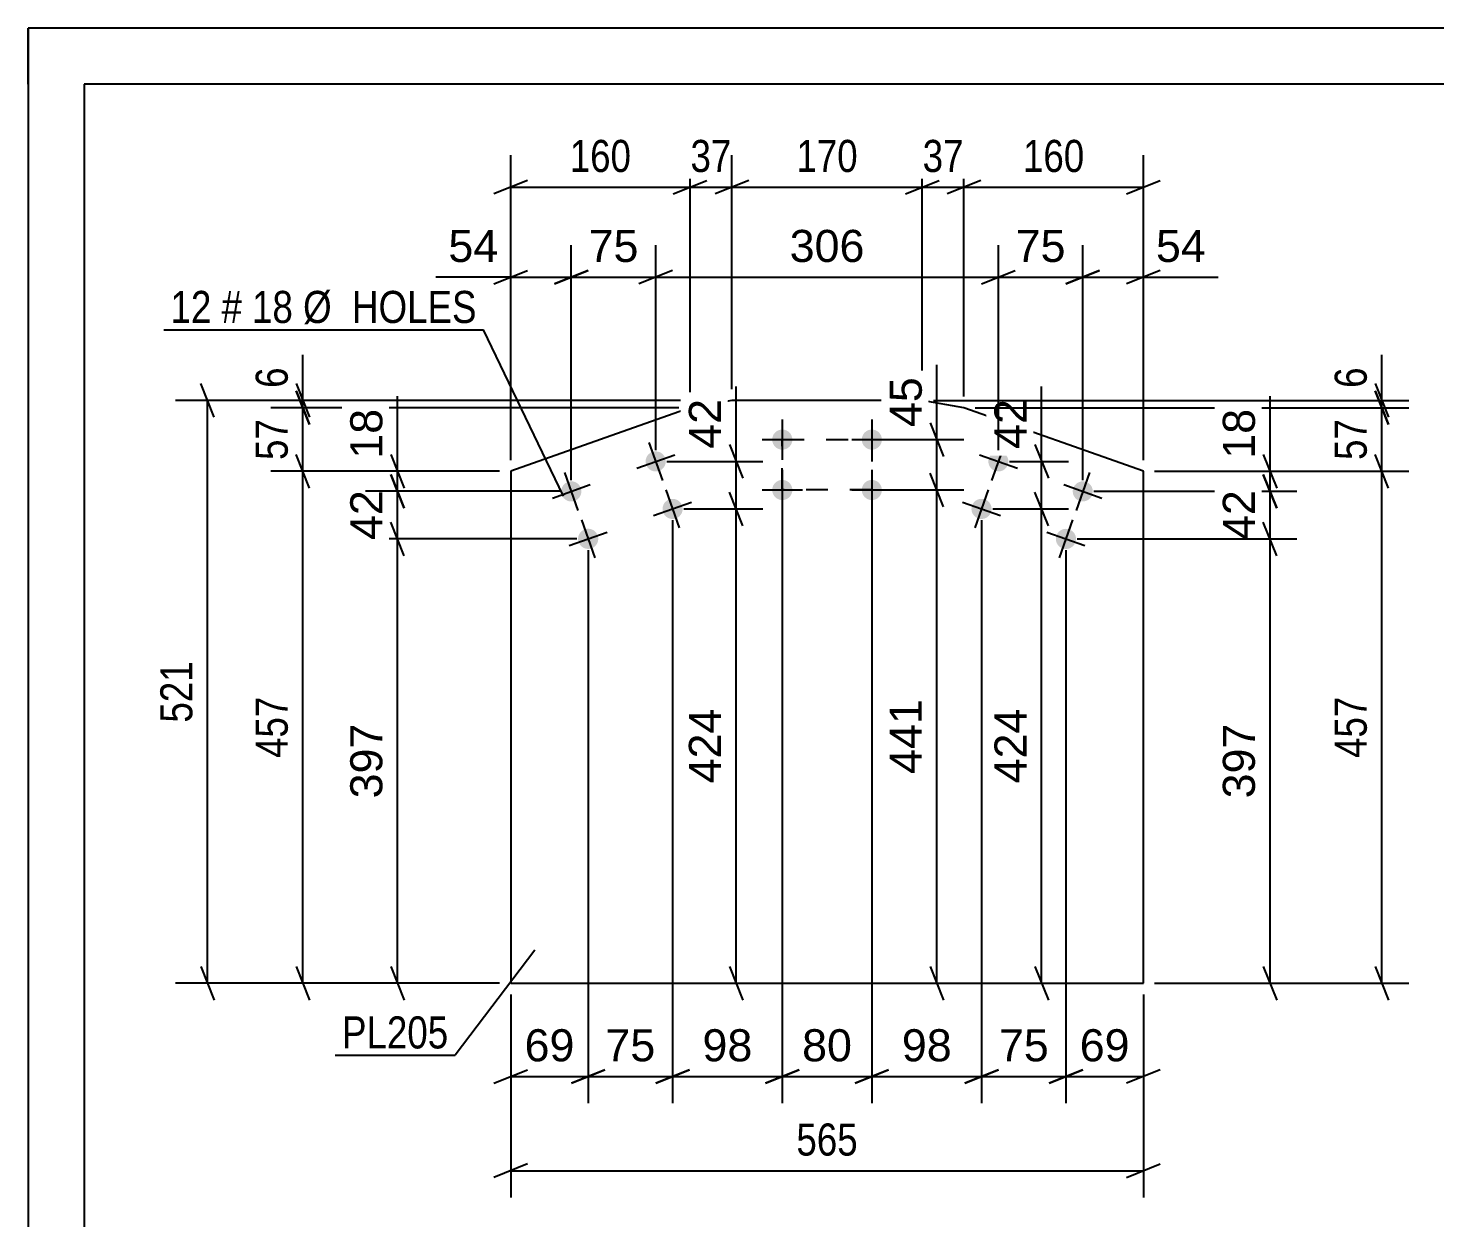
# Model space of a CAD drawing. Header units: millimetres. Extents: x 0 to 420, y 0 to 297.
# Drawn here: x 0 to 125.7, y 190.7 to 297 of the extents above; entities that cross this region are included whole.
import ezdxf

# ---------------------------------------------------------------- set-up
doc = ezdxf.new("R2010")
doc.units = ezdxf.units.MM
doc.linetypes.add('DXK_LINE_DOT2', pattern=[3.9198, 1.9599, -1.9599])
doc.styles.add('Arial', font='ARIAL.TTF', dxfattribs={"height": 0.2})
doc.styles.add('Arial Narrow', font='ARIALN.TTF', dxfattribs={"height": 0.2})

# ---------------------------------------------------------------- blocks, each defined once
blk = doc.blocks.new('Unknown-122573175-1113')
at = {"color": 5, "linetype": 'Continuous'}
for p, q in [((420, 297), (0, 297)), ((0, 297), (0, 0)), ((0, 292), (0, 297)), ((415, 292), (5, 292)), ((5, 292), (5, 5))]:
    blk.add_line(p, q, dxfattribs=at)
blk = doc.blocks.new('Part-122573175-3047 - 3031')
at = {"color": 2, "linetype": 'Continuous'}
for p, q in [((59.13, 263.09), (43.11, 257.41)), ((62.87, 263.74), (59.13, 263.09)), ((79.87, 263.74), (62.87, 263.74)), ((83.6, 263.09), (79.87, 263.74)), ((99.63, 257.41), (83.6, 263.09)), ((43.11, 257.41), (43.11, 211.67)), ((99.63, 211.67), (99.63, 257.41)), ((43.11, 211.67), (99.63, 211.67))]:
    blk.add_line(p, q, dxfattribs=at)
blk = doc.blocks.new('Bolt-122573175-3052 - 3031')
at = {"linetype": 'Continuous'}
for points in [[(87.52, 257.99, -1), (85.83, 258.59, -1)], [(95.06, 255.31, -1), (93.37, 255.92, -1)], [(86.02, 253.75, -1), (84.32, 254.35, -1)], [(93.56, 251.07, -1), (91.86, 251.67, -1)]]:
    blk.add_hatch(color=1, dxfattribs=at).paths.add_polyline_path(points)
at = {"color": 1, "linetype": 'Continuous'}
for p, q in [((84.98, 258.89), (88.37, 257.69)), ((87.28, 259.99), (86.07, 256.59)), ((94.82, 257.31), (93.61, 253.92)), ((85.77, 255.75), (84.57, 252.35)), ((92.52, 256.22), (95.91, 255.01)), ((83.47, 254.65), (86.87, 253.45)), ((93.31, 253.07), (92.11, 249.68)), ((91.01, 251.98), (94.41, 250.77))]:
    blk.add_line(p, q, dxfattribs=at)
blk = doc.blocks.new('Bolt-122573175-3057 - 3031')
at = {"linetype": 'Continuous'}
for points in [[(68.27, 260.24, -1), (66.47, 260.24, -1)], [(76.27, 260.24, -1), (74.47, 260.24, -1)], [(68.27, 255.74, -1), (66.47, 255.74, -1)], [(76.27, 255.74, -1), (74.47, 255.74, -1)]]:
    blk.add_hatch(color=1, dxfattribs=at).paths.add_polyline_path(points)
at = {"color": 1, "linetype": 'Continuous'}
for p, q in [((67.37, 262.04), (67.37, 258.44)), ((75.37, 262.04), (75.37, 258.44)), ((65.57, 260.24), (69.17, 260.24)), ((73.57, 260.24), (77.17, 260.24)), ((67.37, 257.54), (67.37, 253.94)), ((75.37, 257.54), (75.37, 253.94)), ((65.57, 255.74), (69.17, 255.74)), ((73.57, 255.74), (77.17, 255.74))]:
    blk.add_line(p, q, dxfattribs=at)
blk = doc.blocks.new('Bolt-122573175-3062 - 3031')
at = {"linetype": 'Continuous'}
for points in [[(56.91, 258.59, -1), (55.21, 257.99, -1)], [(49.37, 255.92, -1), (47.67, 255.31, -1)], [(58.42, 254.35, -1), (56.72, 253.75, -1)], [(50.88, 251.68, -1), (49.18, 251.07, -1)]]:
    blk.add_hatch(color=1, dxfattribs=at).paths.add_polyline_path(points)
at = {"color": 1, "linetype": 'Continuous'}
for p, q in [((54.37, 257.69), (57.76, 258.89)), ((55.46, 259.99), (56.66, 256.59)), ((47.92, 257.31), (49.12, 253.92)), ((46.83, 255.01), (50.22, 256.22)), ((56.97, 255.75), (58.17, 252.35)), ((55.87, 253.45), (59.26, 254.65)), ((49.43, 253.07), (50.63, 249.68)), ((48.33, 250.77), (51.72, 251.98))]:
    blk.add_line(p, q, dxfattribs=at)
blk = doc.blocks.new('Rectangle-122573175-3387 - 3031')
at = {"color": 1, "linetype": 'DXK_LINE_DOT2'}
blk.add_lwpolyline([(67.37, 260.24), (75.37, 260.24), (75.37, 255.74), (67.37, 255.74), (67.37, 260.24)], close=True, dxfattribs=at)
blk = doc.blocks.new('Rectangle-122573175-3397 - 3031')
at = {"color": 1, "linetype": 'DXK_LINE_DOT2'}
blk.add_lwpolyline([(67.37, 260.24), (75.37, 260.24), (75.37, 255.74), (67.37, 255.74), (67.37, 260.24)], close=True, dxfattribs=at)
blk = doc.blocks.new('StraightDimension-122573175-3106 - 3031')
at = {"color": 7, "linetype": 'Continuous'}
for p, q in [((83.6, 264.09), (83.6, 285.65)), ((99.63, 258.41), (99.63, 285.65)), ((85.1, 283.4), (82.1, 282.2)), ((83.6, 282.8), (99.63, 282.8)), ((98.13, 282.2), (101.13, 283.4))]:
    blk.add_line(p, q, dxfattribs=at)
at = {"color": 0}
blk.add_wipeout([(94.96, 283.55), (94.96, 287.75), (88.27, 287.75), (88.27, 283.55)], dxfattribs=at)
at = {"color": 3, "style": 'Arial Narrow'}
blk.add_text('160', height=2.863, dxfattribs=at).set_placement((88.87, 284.15))
blk = doc.blocks.new('StraightDimension-122573175-3231 - 3031')
at = {"color": 7, "linetype": 'Continuous'}
for p, q in [((48.52, 256.62), (48.52, 277.61)), ((56.06, 259.29), (56.06, 277.61)), ((47.02, 274.16), (50.02, 275.36)), ((57.56, 275.36), (54.56, 274.16)), ((48.52, 274.76), (56.06, 274.76))]:
    blk.add_line(p, q, dxfattribs=at)
at = {"color": 0}
blk.add_wipeout([(55.12, 275.51), (55.12, 279.71), (49.47, 279.71), (49.47, 275.51)], dxfattribs=at)
at = {"color": 3, "style": 'Arial'}
blk.add_text('75', height=2.865, dxfattribs=at).set_placement((50.07, 276.11))
blk = doc.blocks.new('StraightDimension-122573175-3064 - 3031')
at = {"color": 7, "linetype": 'Continuous'}
for p, q in [((43.11, 258.41), (43.11, 285.65)), ((59.13, 264.09), (59.13, 285.65)), ((44.61, 283.4), (41.61, 282.2)), ((43.11, 282.8), (59.13, 282.8)), ((57.63, 282.2), (60.63, 283.4))]:
    blk.add_line(p, q, dxfattribs=at)
at = {"color": 0}
blk.add_wipeout([(54.46, 283.55), (54.46, 287.75), (47.78, 287.75), (47.78, 283.55)], dxfattribs=at)
at = {"color": 3, "style": 'Arial Narrow'}
blk.add_text('160', height=2.863, dxfattribs=at).set_placement((48.38, 284.15))
blk = doc.blocks.new('StraightDimension-122573175-3076 - 3031')
at = {"color": 7, "linetype": 'Continuous'}
for p, q in [((59.13, 264.09), (59.13, 285.65)), ((62.87, 264.74), (62.87, 285.65)), ((57.63, 282.2), (60.63, 283.4)), ((59.13, 282.8), (62.87, 282.8)), ((64.37, 283.4), (61.37, 282.2))]:
    blk.add_line(p, q, dxfattribs=at)
at = {"color": 0}
blk.add_wipeout([(63.43, 283.55), (63.43, 287.75), (58.57, 287.75), (58.57, 283.55)], dxfattribs=at)
at = {"color": 3, "style": 'Arial Narrow'}
blk.add_text('37', height=2.863, dxfattribs=at).set_placement((59.17, 284.15))
blk = doc.blocks.new('StraightDimension-122573175-3278 - 3031')
at = {"color": 7, "linetype": 'Continuous'}
for p, q in [((57.57, 253.05), (57.57, 200.95)), ((50.03, 250.37), (50.03, 200.95)), ((48.53, 202.75), (51.53, 203.95)), ((59.07, 203.95), (56.07, 202.75)), ((50.03, 203.35), (57.57, 203.35))]:
    blk.add_line(p, q, dxfattribs=at)
at = {"color": 0}
blk.add_wipeout([(56.62, 204.1), (56.62, 208.3), (50.97, 208.3), (50.97, 204.1)], dxfattribs=at)
at = {"color": 3, "style": 'Arial'}
blk.add_text('75', height=2.865, dxfattribs=at).set_placement((51.57, 204.7))
blk = doc.blocks.new('StraightDimension-122573175-3214 - 3031')
at = {"color": 7, "linetype": 'Continuous'}
for p, q in [((16.62, 262.24), (15.42, 265.24)), ((61.87, 263.74), (13.17, 263.74)), ((16.02, 211.67), (16.02, 263.74)), ((15.42, 213.17), (16.62, 210.17)), ((42.11, 211.67), (13.17, 211.67))]:
    blk.add_line(p, q, dxfattribs=at)
at = {"color": 0}
blk.add_wipeout([(15.27, 241.05), (11.07, 241.05), (11.07, 234.36), (15.27, 234.36)], dxfattribs=at)
at = {"color": 3, "style": 'Arial Narrow'}
blk.add_text('521', height=2.863, rotation=90.0002, dxfattribs=at).set_placement((14.67, 234.96))
blk = doc.blocks.new('StraightDimension-122573175-3086 - 3031')
at = {"color": 7, "linetype": 'Continuous'}
for p, q in [((62.87, 264.74), (62.87, 285.65)), ((79.87, 264.74), (79.87, 285.65)), ((64.37, 283.4), (61.37, 282.2)), ((62.87, 282.8), (79.87, 282.8)), ((78.37, 282.2), (81.37, 283.4))]:
    blk.add_line(p, q, dxfattribs=at)
at = {"color": 0}
blk.add_wipeout([(74.71, 283.55), (74.71, 287.75), (68.03, 287.75), (68.03, 283.55)], dxfattribs=at)
at = {"color": 3, "style": 'Arial Narrow'}
blk.add_text('170', height=2.863, dxfattribs=at).set_placement((68.63, 284.15))
blk = doc.blocks.new('StraightDimension-122573175-3367 - 3031')
at = {"color": 7, "linetype": 'Continuous'}
for p, q in [((90.54, 258.29), (90.54, 264.99)), ((90.54, 258.29), (90.54, 264.99)), ((89.94, 259.79), (91.14, 256.79)), ((87.67, 258.29), (92.94, 258.29)), ((90.54, 254.05), (90.54, 258.29)), ((91.14, 252.55), (89.94, 255.55)), ((86.17, 254.05), (92.94, 254.05))]:
    blk.add_line(p, q, dxfattribs=at)
at = {"color": 0}
blk.add_wipeout([(89.79, 264.46), (85.59, 264.46), (85.59, 258.81), (89.79, 258.81)], dxfattribs=at)
at = {"color": 3, "style": 'Arial'}
blk.add_text('42', height=2.865, rotation=90.0002, dxfattribs=at).set_placement((89.19, 259.41))
blk = doc.blocks.new('StraightDimension-122573175-3096 - 3031')
at = {"color": 7, "linetype": 'Continuous'}
for p, q in [((79.87, 264.74), (79.87, 285.65)), ((83.6, 264.09), (83.6, 285.65)), ((78.37, 282.2), (81.37, 283.4)), ((79.87, 282.8), (83.6, 282.8)), ((85.1, 283.4), (82.1, 282.2))]:
    blk.add_line(p, q, dxfattribs=at)
at = {"color": 0}
blk.add_wipeout([(84.16, 283.55), (84.16, 287.75), (79.31, 287.75), (79.31, 283.55)], dxfattribs=at)
at = {"color": 3, "style": 'Arial Narrow'}
blk.add_text('37', height=2.863, dxfattribs=at).set_placement((79.91, 284.15))
blk = doc.blocks.new('StraightDimension-122573175-3117 - 3031')
at = {"color": 7, "linetype": 'Continuous'}
for p, q in [((43.11, 210.67), (43.11, 192.53)), ((99.63, 210.67), (99.63, 192.53)), ((44.61, 195.53), (41.61, 194.33)), ((43.11, 194.93), (99.63, 194.93)), ((98.13, 194.33), (101.13, 195.53))]:
    blk.add_line(p, q, dxfattribs=at)
at = {"color": 0}
blk.add_wipeout([(74.71, 195.68), (74.71, 199.88), (68.03, 199.88), (68.03, 195.68)], dxfattribs=at)
at = {"color": 3, "style": 'Arial Narrow'}
blk.add_text('565', height=2.863, dxfattribs=at).set_placement((68.63, 196.28))
blk = doc.blocks.new('StraightDimension-122573175-3122 - 3031')
at = {"color": 7, "linetype": 'Continuous'}
for p, q in [((120.33, 264.59), (121.53, 261.59)), ((84.6, 263.09), (123.33, 263.09)), ((120.93, 257.41), (120.93, 263.09)), ((121.53, 255.91), (120.33, 258.91)), ((100.63, 257.41), (123.33, 257.41))]:
    blk.add_line(p, q, dxfattribs=at)
at = {"color": 0}
blk.add_wipeout([(120.18, 262.68), (115.98, 262.68), (115.98, 257.82), (120.18, 257.82)], dxfattribs=at)
at = {"color": 3, "style": 'Arial Narrow'}
blk.add_text('57', height=2.863, rotation=90.0002, dxfattribs=at).set_placement((119.58, 258.42))
blk = doc.blocks.new('StraightDimension-122573175-3130 - 3031')
at = {"color": 7, "linetype": 'Continuous'}
for p, q in [((120.93, 263.74), (120.93, 267.81)), ((120.93, 263.74), (120.93, 267.81)), ((120.33, 265.24), (121.53, 262.24)), ((121.53, 261.59), (120.33, 264.59)), ((80.87, 263.74), (123.33, 263.74)), ((84.6, 263.09), (123.33, 263.09)), ((120.93, 263.09), (120.93, 263.74))]:
    blk.add_line(p, q, dxfattribs=at)
at = {"color": 0}
blk.add_wipeout([(120.18, 267.29), (115.98, 267.29), (115.98, 264.26), (120.18, 264.26)], dxfattribs=at)
at = {"color": 3, "style": 'Arial Narrow'}
blk.add_text('6', height=2.86, rotation=90.0002, dxfattribs=at).set_placement((119.58, 264.86))
blk = doc.blocks.new('StraightDimension-122573175-3138 - 3031')
at = {"color": 7, "linetype": 'Continuous'}
for p, q in [((121.53, 255.91), (120.33, 258.91)), ((100.63, 257.41), (123.33, 257.41)), ((120.93, 211.67), (120.93, 257.41)), ((120.33, 213.17), (121.53, 210.17)), ((100.63, 211.67), (123.33, 211.67))]:
    blk.add_line(p, q, dxfattribs=at)
at = {"color": 0}
blk.add_wipeout([(120.18, 237.88), (115.98, 237.88), (115.98, 231.2), (120.18, 231.2)], dxfattribs=at)
at = {"color": 3, "style": 'Arial Narrow'}
blk.add_text('457', height=2.863, rotation=90.0002, dxfattribs=at).set_placement((119.58, 231.8))
blk = doc.blocks.new('StraightDimension-122573175-3145 - 3031')
at = {"color": 7, "linetype": 'Continuous'}
for p, q in [((25.14, 255.91), (23.94, 258.91)), ((42.11, 257.41), (21.69, 257.41)), ((24.54, 211.67), (24.54, 257.41)), ((23.94, 213.17), (25.14, 210.17)), ((42.11, 211.67), (21.69, 211.67))]:
    blk.add_line(p, q, dxfattribs=at)
at = {"color": 0}
blk.add_wipeout([(23.79, 237.88), (19.59, 237.88), (19.59, 231.2), (23.79, 231.2)], dxfattribs=at)
at = {"color": 3, "style": 'Arial Narrow'}
blk.add_text('457', height=2.863, rotation=90.0002, dxfattribs=at).set_placement((23.19, 231.8))
blk = doc.blocks.new('StraightDimension-122573175-3151 - 3031')
at = {"color": 7, "linetype": 'Continuous'}
for p, q in [((23.94, 264.59), (25.14, 261.59)), ((58.13, 263.09), (21.69, 263.09)), ((24.54, 257.41), (24.54, 263.09)), ((25.14, 255.91), (23.94, 258.91)), ((42.11, 257.41), (21.69, 257.41))]:
    blk.add_line(p, q, dxfattribs=at)
at = {"color": 0}
blk.add_wipeout([(23.79, 262.68), (19.59, 262.68), (19.59, 257.82), (23.79, 257.82)], dxfattribs=at)
at = {"color": 3, "style": 'Arial Narrow'}
blk.add_text('57', height=2.863, rotation=90.0002, dxfattribs=at).set_placement((23.19, 258.42))
blk = doc.blocks.new('StraightDimension-122573175-3159 - 3031')
at = {"color": 7, "linetype": 'Continuous'}
for p, q in [((24.54, 263.74), (24.54, 267.81)), ((24.54, 263.74), (24.54, 267.81)), ((23.94, 265.24), (25.14, 262.24)), ((25.14, 261.59), (23.94, 264.59)), ((61.87, 263.74), (21.69, 263.74)), ((58.13, 263.09), (21.69, 263.09)), ((24.54, 263.09), (24.54, 263.74))]:
    blk.add_line(p, q, dxfattribs=at)
at = {"color": 0}
blk.add_wipeout([(23.79, 267.29), (19.59, 267.29), (19.59, 264.26), (23.79, 264.26)], dxfattribs=at)
at = {"color": 3, "style": 'Arial Narrow'}
blk.add_text('6', height=2.86, rotation=90.0002, dxfattribs=at).set_placement((23.19, 264.86))
blk = doc.blocks.new('StraightDimension-122573175-3168 - 3031')
at = {"color": 7, "linetype": 'Continuous'}
for p, q in [((33.59, 249.87), (32.39, 252.87)), ((49.03, 251.37), (30.14, 251.37)), ((32.99, 211.67), (32.99, 251.37)), ((32.39, 213.17), (33.59, 210.17)), ((42.11, 211.67), (30.14, 211.67))]:
    blk.add_line(p, q, dxfattribs=at)
at = {"color": 0}
blk.add_wipeout([(32.24, 235.46), (28.04, 235.46), (28.04, 227.59), (32.24, 227.59)], dxfattribs=at)
at = {"color": 3, "style": 'Arial'}
blk.add_text('397', height=2.865, rotation=90.0002, dxfattribs=at).set_placement((31.64, 228.19))
blk = doc.blocks.new('StraightDimension-122573175-3302 - 3031')
at = {"color": 7, "linetype": 'Continuous'}
for p, q in [((75.37, 254.74), (75.37, 200.95)), ((85.17, 253.05), (85.17, 200.95)), ((73.87, 202.75), (76.87, 203.95)), ((86.67, 203.95), (83.67, 202.75)), ((75.37, 203.35), (85.17, 203.35))]:
    blk.add_line(p, q, dxfattribs=at)
at = {"color": 0}
blk.add_wipeout([(83.09, 204.1), (83.09, 208.3), (77.45, 208.3), (77.45, 204.1)], dxfattribs=at)
at = {"color": 3, "style": 'Arial'}
blk.add_text('98', height=2.865, dxfattribs=at).set_placement((78.05, 204.7))
blk = doc.blocks.new('StraightDimension-122573175-3174 - 3031')
at = {"color": 7, "linetype": 'Continuous'}
for p, q in [((32.39, 257.12), (33.59, 254.12)), ((47.52, 255.62), (30.14, 255.62)), ((32.99, 251.37), (32.99, 255.62)), ((33.59, 249.87), (32.39, 252.87)), ((49.03, 251.37), (30.14, 251.37))]:
    blk.add_line(p, q, dxfattribs=at)
at = {"color": 0}
blk.add_wipeout([(32.24, 256.32), (28.04, 256.32), (28.04, 250.67), (32.24, 250.67)], dxfattribs=at)
at = {"color": 3, "style": 'Arial'}
blk.add_text('42', height=2.865, rotation=90.0002, dxfattribs=at).set_placement((31.64, 251.27))
blk = doc.blocks.new('StraightDimension-122573175-3310 - 3031')
at = {"color": 7, "linetype": 'Continuous'}
for p, q in [((85.17, 253.05), (85.17, 200.95)), ((92.71, 250.37), (92.71, 200.95)), ((83.67, 202.75), (86.67, 203.95)), ((94.21, 203.95), (91.21, 202.75)), ((85.17, 203.35), (92.71, 203.35))]:
    blk.add_line(p, q, dxfattribs=at)
at = {"color": 0}
blk.add_wipeout([(91.76, 204.1), (91.76, 208.3), (86.12, 208.3), (86.12, 204.1)], dxfattribs=at)
at = {"color": 3, "style": 'Arial'}
blk.add_text('75', height=2.865, dxfattribs=at).set_placement((86.72, 204.7))
blk = doc.blocks.new('StraightDimension-122573175-3182 - 3031')
at = {"color": 7, "linetype": 'Continuous'}
for p, q in [((32.99, 257.41), (32.99, 264.11)), ((32.99, 257.41), (32.99, 264.11)), ((32.39, 258.91), (33.59, 255.91)), ((42.11, 257.41), (30.14, 257.41)), ((33.59, 254.12), (32.39, 257.12)), ((32.99, 255.62), (32.99, 257.41)), ((47.52, 255.62), (30.14, 255.62))]:
    blk.add_line(p, q, dxfattribs=at)
at = {"color": 0}
blk.add_wipeout([(32.24, 263.58), (28.04, 263.58), (28.04, 257.93), (32.24, 257.93)], dxfattribs=at)
at = {"color": 3, "style": 'Arial'}
blk.add_text('18', height=2.865, rotation=90.0002, dxfattribs=at).set_placement((31.64, 258.53))
blk = doc.blocks.new('StraightDimension-122573175-3191 - 3031')
at = {"color": 7, "linetype": 'Continuous'}
for p, q in [((110.94, 257.41), (110.94, 264.11)), ((110.94, 257.41), (110.94, 264.11)), ((110.34, 258.91), (111.54, 255.91)), ((100.63, 257.41), (113.34, 257.41)), ((111.54, 254.12), (110.34, 257.12)), ((110.94, 255.62), (110.94, 257.41)), ((95.21, 255.62), (113.34, 255.62))]:
    blk.add_line(p, q, dxfattribs=at)
at = {"color": 0}
blk.add_wipeout([(110.19, 263.58), (105.99, 263.58), (105.99, 257.93), (110.19, 257.93)], dxfattribs=at)
at = {"color": 3, "style": 'Arial'}
blk.add_text('18', height=2.865, rotation=90.0002, dxfattribs=at).set_placement((109.59, 258.53))
blk = doc.blocks.new('StraightDimension-122573175-3199 - 3031')
at = {"color": 7, "linetype": 'Continuous'}
for p, q in [((110.34, 257.12), (111.54, 254.12)), ((95.21, 255.62), (113.34, 255.62)), ((110.94, 251.37), (110.94, 255.62)), ((111.54, 249.87), (110.34, 252.87)), ((93.71, 251.37), (113.34, 251.37))]:
    blk.add_line(p, q, dxfattribs=at)
at = {"color": 0}
blk.add_wipeout([(110.19, 256.32), (105.99, 256.32), (105.99, 250.67), (110.19, 250.67)], dxfattribs=at)
at = {"color": 3, "style": 'Arial'}
blk.add_text('42', height=2.865, rotation=90.0002, dxfattribs=at).set_placement((109.59, 251.27))
blk = doc.blocks.new('StraightDimension-122573175-3207 - 3031')
at = {"color": 7, "linetype": 'Continuous'}
for p, q in [((111.54, 249.87), (110.34, 252.87)), ((93.71, 251.37), (113.34, 251.37)), ((110.94, 211.67), (110.94, 251.37)), ((110.34, 213.17), (111.54, 210.17)), ((100.63, 211.67), (113.34, 211.67))]:
    blk.add_line(p, q, dxfattribs=at)
at = {"color": 0}
blk.add_wipeout([(110.19, 235.46), (105.99, 235.46), (105.99, 227.59), (110.19, 227.59)], dxfattribs=at)
at = {"color": 3, "style": 'Arial'}
blk.add_text('397', height=2.865, rotation=90.0002, dxfattribs=at).set_placement((109.59, 228.19))
blk = doc.blocks.new('StraightDimension-122573175-3221 - 3031')
at = {"color": 7, "linetype": 'Continuous'}
for p, q in [((43.11, 258.41), (43.11, 277.61)), ((48.52, 256.62), (48.52, 277.61)), ((41.61, 274.16), (44.61, 275.36)), ((50.02, 275.36), (47.02, 274.16)), ((43.11, 274.76), (36.41, 274.76)), ((43.11, 274.76), (36.41, 274.76)), ((43.11, 274.76), (48.52, 274.76))]:
    blk.add_line(p, q, dxfattribs=at)
at = {"color": 0}
blk.add_wipeout([(42.59, 275.51), (42.59, 279.71), (36.94, 279.71), (36.94, 275.51)], dxfattribs=at)
at = {"color": 3, "style": 'Arial'}
blk.add_text('54', height=2.865, dxfattribs=at).set_placement((37.54, 276.11))
blk = doc.blocks.new('StraightDimension-122573175-3241 - 3031')
at = {"color": 7, "linetype": 'Continuous'}
for p, q in [((56.06, 259.29), (56.06, 277.61)), ((86.67, 259.29), (86.67, 277.61)), ((57.56, 275.36), (54.56, 274.16)), ((85.17, 274.16), (88.17, 275.36)), ((56.06, 274.76), (86.67, 274.76))]:
    blk.add_line(p, q, dxfattribs=at)
at = {"color": 0}
blk.add_wipeout([(75.3, 275.51), (75.3, 279.71), (67.43, 279.71), (67.43, 275.51)], dxfattribs=at)
at = {"color": 3, "style": 'Arial'}
blk.add_text('306', height=2.865, dxfattribs=at).set_placement((68.03, 276.11))
blk = doc.blocks.new('StraightDimension-122573175-3251 - 3031')
at = {"color": 7, "linetype": 'Continuous'}
for p, q in [((86.67, 259.29), (86.67, 277.61)), ((94.21, 256.62), (94.21, 277.61)), ((85.17, 274.16), (88.17, 275.36)), ((95.71, 275.36), (92.71, 274.16)), ((86.67, 274.76), (94.21, 274.76))]:
    blk.add_line(p, q, dxfattribs=at)
at = {"color": 0}
blk.add_wipeout([(93.27, 275.51), (93.27, 279.71), (87.62, 279.71), (87.62, 275.51)], dxfattribs=at)
at = {"color": 3, "style": 'Arial'}
blk.add_text('75', height=2.865, dxfattribs=at).set_placement((88.22, 276.11))
blk = doc.blocks.new('StraightDimension-122573175-3325 - 3031')
at = {"color": 7, "linetype": 'Continuous'}
for p, q in [((63.84, 252.55), (62.64, 255.55)), ((58.57, 254.05), (65.64, 254.05)), ((63.24, 211.67), (63.24, 254.05)), ((62.64, 213.17), (63.84, 210.17)), ((58.57, 211.67), (65.64, 211.67))]:
    blk.add_line(p, q, dxfattribs=at)
at = {"color": 0}
blk.add_wipeout([(62.49, 236.8), (58.29, 236.8), (58.29, 228.93), (62.49, 228.93)], dxfattribs=at)
at = {"color": 3, "style": 'Arial'}
blk.add_text('424', height=2.865, rotation=90.0002, dxfattribs=at).set_placement((61.89, 229.53))
blk = doc.blocks.new('StraightDimension-122573175-3261 - 3031')
at = {"color": 7, "linetype": 'Continuous'}
for p, q in [((94.21, 256.62), (94.21, 277.61)), ((99.63, 258.41), (99.63, 277.61)), ((92.71, 274.16), (95.71, 275.36)), ((101.13, 275.36), (98.13, 274.16)), ((94.21, 274.76), (99.63, 274.76)), ((99.63, 274.76), (106.32, 274.76)), ((99.63, 274.76), (106.32, 274.76))]:
    blk.add_line(p, q, dxfattribs=at)
at = {"color": 0}
blk.add_wipeout([(105.8, 275.51), (105.8, 279.71), (100.15, 279.71), (100.15, 275.51)], dxfattribs=at)
at = {"color": 3, "style": 'Arial'}
blk.add_text('54', height=2.865, dxfattribs=at).set_placement((100.75, 276.11))
blk = doc.blocks.new('StraightDimension-122573175-3272 - 3031')
at = {"color": 7, "linetype": 'Continuous'}
for p, q in [((50.03, 250.37), (50.03, 200.95)), ((43.11, 210.67), (43.11, 200.95)), ((41.61, 202.75), (44.61, 203.95)), ((51.53, 203.95), (48.53, 202.75)), ((43.11, 203.35), (50.03, 203.35))]:
    blk.add_line(p, q, dxfattribs=at)
at = {"color": 0}
blk.add_wipeout([(49.39, 204.1), (49.39, 208.3), (43.75, 208.3), (43.75, 204.1)], dxfattribs=at)
at = {"color": 3, "style": 'Arial'}
blk.add_text('69', height=2.865, dxfattribs=at).set_placement((44.35, 204.7))
blk = doc.blocks.new('StraightDimension-122573175-3286 - 3031')
at = {"color": 7, "linetype": 'Continuous'}
for p, q in [((67.37, 254.74), (67.37, 200.95)), ((57.57, 253.05), (57.57, 200.95)), ((56.07, 202.75), (59.07, 203.95)), ((68.87, 203.95), (65.87, 202.75)), ((57.57, 203.35), (67.37, 203.35))]:
    blk.add_line(p, q, dxfattribs=at)
at = {"color": 0}
blk.add_wipeout([(65.29, 204.1), (65.29, 208.3), (59.64, 208.3), (59.64, 204.1)], dxfattribs=at)
at = {"color": 3, "style": 'Arial'}
blk.add_text('98', height=2.865, dxfattribs=at).set_placement((60.24, 204.7))
blk = doc.blocks.new('StraightDimension-122573175-3294 - 3031')
at = {"color": 7, "linetype": 'Continuous'}
for p, q in [((67.37, 254.74), (67.37, 200.95)), ((75.37, 254.74), (75.37, 200.95)), ((65.87, 202.75), (68.87, 203.95)), ((76.87, 203.95), (73.87, 202.75)), ((67.37, 203.35), (75.37, 203.35))]:
    blk.add_line(p, q, dxfattribs=at)
at = {"color": 0}
blk.add_wipeout([(74.19, 204.1), (74.19, 208.3), (68.54, 208.3), (68.54, 204.1)], dxfattribs=at)
at = {"color": 3, "style": 'Arial'}
blk.add_text('80', height=2.865, dxfattribs=at).set_placement((69.14, 204.7))
blk = doc.blocks.new('StraightDimension-122573175-3318 - 3031')
at = {"color": 7, "linetype": 'Continuous'}
for p, q in [((92.71, 250.37), (92.71, 200.95)), ((99.63, 210.67), (99.63, 200.95)), ((91.21, 202.75), (94.21, 203.95)), ((101.13, 203.95), (98.13, 202.75)), ((92.71, 203.35), (99.63, 203.35))]:
    blk.add_line(p, q, dxfattribs=at)
at = {"color": 0}
blk.add_wipeout([(98.99, 204.1), (98.99, 208.3), (93.34, 208.3), (93.34, 204.1)], dxfattribs=at)
at = {"color": 3, "style": 'Arial'}
blk.add_text('69', height=2.865, dxfattribs=at).set_placement((93.94, 204.7))
blk = doc.blocks.new('StraightDimension-122573175-3335 - 3031')
at = {"color": 7, "linetype": 'Continuous'}
for p, q in [((63.24, 258.29), (63.24, 264.99)), ((63.24, 258.29), (63.24, 264.99)), ((62.64, 259.79), (63.84, 256.79)), ((57.06, 258.29), (65.64, 258.29)), ((63.24, 254.05), (63.24, 258.29)), ((63.84, 252.55), (62.64, 255.55)), ((58.57, 254.05), (65.64, 254.05))]:
    blk.add_line(p, q, dxfattribs=at)
at = {"color": 0}
blk.add_wipeout([(62.49, 264.46), (58.29, 264.46), (58.29, 258.82), (62.49, 258.82)], dxfattribs=at)
at = {"color": 3, "style": 'Arial'}
blk.add_text('42', height=2.865, rotation=90.0002, dxfattribs=at).set_placement((61.89, 259.42))
blk = doc.blocks.new('StraightDimension-122573175-3346 - 3031')
at = {"color": 7, "linetype": 'Continuous'}
for p, q in [((81.78, 254.24), (80.58, 257.24)), ((76.37, 255.74), (83.58, 255.74)), ((81.18, 211.67), (81.18, 255.74)), ((80.58, 213.17), (81.78, 210.17)), ((76.37, 211.67), (83.58, 211.67))]:
    blk.add_line(p, q, dxfattribs=at)
at = {"color": 0}
blk.add_wipeout([(80.43, 237.64), (76.23, 237.64), (76.23, 229.77), (80.43, 229.77)], dxfattribs=at)
at = {"color": 3, "style": 'Arial'}
blk.add_text('441', height=2.865, rotation=90.0002, dxfattribs=at).set_placement((79.83, 230.37))
blk = doc.blocks.new('StraightDimension-122573175-3356 - 3031')
at = {"color": 7, "linetype": 'Continuous'}
for p, q in [((81.18, 260.24), (81.18, 266.93)), ((81.18, 260.24), (81.18, 266.93)), ((80.58, 261.74), (81.78, 258.74)), ((76.37, 260.24), (83.58, 260.24)), ((81.18, 255.74), (81.18, 260.24)), ((81.78, 254.24), (80.58, 257.24)), ((76.37, 255.74), (83.58, 255.74))]:
    blk.add_line(p, q, dxfattribs=at)
at = {"color": 0}
blk.add_wipeout([(80.43, 266.41), (76.23, 266.41), (76.23, 260.76), (80.43, 260.76)], dxfattribs=at)
at = {"color": 3, "style": 'Arial'}
blk.add_text('45', height=2.865, rotation=90.0002, dxfattribs=at).set_placement((79.83, 261.36))
blk = doc.blocks.new('StraightDimension-122573175-3377 - 3031')
at = {"color": 7, "linetype": 'Continuous'}
for p, q in [((91.14, 252.55), (89.94, 255.55)), ((86.17, 254.05), (92.94, 254.05)), ((90.54, 211.67), (90.54, 254.05)), ((89.94, 213.17), (91.14, 210.17)), ((86.17, 211.67), (92.94, 211.67))]:
    blk.add_line(p, q, dxfattribs=at)
at = {"color": 0}
blk.add_wipeout([(89.79, 236.8), (85.59, 236.8), (85.59, 228.93), (89.79, 228.93)], dxfattribs=at)
at = {"color": 3, "style": 'Arial'}
blk.add_text('424', height=2.865, rotation=90.0002, dxfattribs=at).set_placement((89.19, 229.53))
blk = doc.blocks.new('Mark-122573175-3043 - 3031')
at = {"color": 0}
blk.add_wipeout([(37.54, 205.85), (37.54, 208.85), (28.04, 208.85), (28.04, 205.85)], dxfattribs=at)
blk.add_wipeout([(37.54, 205.85), (37.54, 208.85), (28.04, 208.85), (28.04, 205.85)], dxfattribs=at)
at = {"color": 30, "linetype": 'Continuous'}
for p in [(45.27, 214.64), (27.44, 205.25)]:
    blk.add_line(p, (38.14, 205.25), dxfattribs=at)
at = {"color": 3, "style": 'Arial Narrow'}
blk.add_text('PL205', height=2.863, dxfattribs=at).set_placement((28.04, 205.85))
blk = doc.blocks.new('MarkSet-122573175-3435 - 3031')
at = {"color": 0}
for points in [[(16.38, 270.66), (16.38, 273.66), (12.72, 273.66), (12.72, 270.66)], [(19.1, 270.66), (19.1, 273.66), (17.28, 273.66), (17.28, 270.66)], [(23.66, 270.66), (23.66, 273.66), (20, 273.66), (20, 270.66)], [(40.09, 270.66), (40.09, 273.66), (24.56, 273.66), (24.56, 270.66)]]:
    blk.add_wipeout(points, dxfattribs=at)
for points in [[(16.38, 270.66), (16.38, 273.66), (12.72, 273.66), (12.72, 270.66)], [(19.1, 270.66), (19.1, 273.66), (17.28, 273.66), (17.28, 270.66)], [(23.66, 270.66), (23.66, 273.66), (20, 273.66), (20, 270.66)], [(40.09, 270.66), (40.09, 273.66), (24.56, 273.66), (24.56, 270.66)]]:
    blk.add_wipeout(points, dxfattribs=at)
at = {"color": 7, "linetype": 'Continuous'}
for p in [(12.12, 270.06), (47.83, 255.18)]:
    blk.add_line(p, (40.69, 270.06), dxfattribs=at)
at = {"color": 3, "style": 'Arial Narrow'}
for s, height, p in [('12', 2.863, (12.72, 270.66)), ('#', 2.86, (17.28, 270.66)), ('18', 2.863, (20, 270.66)), ('Ø  HOLES', 2.863, (24.56, 270.66))]:
    blk.add_text(s, height=height, dxfattribs=at).set_placement(p)

msp = doc.modelspace()

# ---------------------------------------------------------------- block references
for name in ['Unknown-122573175-1113', 'Part-122573175-3047 - 3031', 'Bolt-122573175-3057 - 3031', 'Rectangle-122573175-3387 - 3031', 'Rectangle-122573175-3397 - 3031', 'Bolt-122573175-3062 - 3031', 'Bolt-122573175-3052 - 3031']:
    msp.add_blockref(name, (0, 0))

# ---------------------------------------------------------------- next in the draw order: block references
for name in ['StraightDimension-122573175-3106 - 3031', 'StraightDimension-122573175-3231 - 3031', 'StraightDimension-122573175-3278 - 3031']:
    msp.add_blockref(name, (0, 0))

# ---------------------------------------------------------------- next in the draw order: block references
for name in ['StraightDimension-122573175-3064 - 3031', 'StraightDimension-122573175-3367 - 3031']:
    msp.add_blockref(name, (0, 0))

# ---------------------------------------------------------------- next in the draw order: block references
msp.add_blockref('StraightDimension-122573175-3076 - 3031', (0, 0))

# ---------------------------------------------------------------- next in the draw order: block references
msp.add_blockref('StraightDimension-122573175-3214 - 3031', (0, 0))

# ---------------------------------------------------------------- next in the draw order: block references
for name in ['StraightDimension-122573175-3086 - 3031', 'StraightDimension-122573175-3117 - 3031']:
    msp.add_blockref(name, (0, 0))

# ---------------------------------------------------------------- next in the draw order: block references
for name in ['StraightDimension-122573175-3096 - 3031', 'StraightDimension-122573175-3145 - 3031', 'StraightDimension-122573175-3302 - 3031']:
    msp.add_blockref(name, (0, 0))

# ---------------------------------------------------------------- next in the draw order: block references
for name in ['StraightDimension-122573175-3151 - 3031', 'StraightDimension-122573175-3122 - 3031', 'StraightDimension-122573175-3168 - 3031', 'StraightDimension-122573175-3310 - 3031']:
    msp.add_blockref(name, (0, 0))

# ---------------------------------------------------------------- next in the draw order: block references
for name in ['StraightDimension-122573175-3159 - 3031', 'StraightDimension-122573175-3130 - 3031', 'StraightDimension-122573175-3138 - 3031', 'StraightDimension-122573175-3174 - 3031', 'StraightDimension-122573175-3325 - 3031']:
    msp.add_blockref(name, (0, 0))

# ---------------------------------------------------------------- next in the draw order: block references
for name in ['StraightDimension-122573175-3241 - 3031', 'StraightDimension-122573175-3182 - 3031', 'StraightDimension-122573175-3191 - 3031', 'StraightDimension-122573175-3286 - 3031', 'StraightDimension-122573175-3272 - 3031']:
    msp.add_blockref(name, (0, 0))

# ---------------------------------------------------------------- next in the draw order: block references
for name in ['StraightDimension-122573175-3221 - 3031', 'StraightDimension-122573175-3199 - 3031', 'StraightDimension-122573175-3294 - 3031', 'Mark-122573175-3043 - 3031']:
    msp.add_blockref(name, (0, 0))

# ---------------------------------------------------------------- next in the draw order: block references
for name in ['StraightDimension-122573175-3251 - 3031', 'MarkSet-122573175-3435 - 3031', 'StraightDimension-122573175-3335 - 3031', 'StraightDimension-122573175-3346 - 3031', 'StraightDimension-122573175-3207 - 3031']:
    msp.add_blockref(name, (0, 0))

# ---------------------------------------------------------------- next in the draw order: block references
for name in ['StraightDimension-122573175-3261 - 3031', 'StraightDimension-122573175-3356 - 3031', 'StraightDimension-122573175-3318 - 3031']:
    msp.add_blockref(name, (0, 0))

# ---------------------------------------------------------------- next in the draw order: block references
msp.add_blockref('StraightDimension-122573175-3377 - 3031', (0, 0))

doc.saveas('drawing.dxf')
